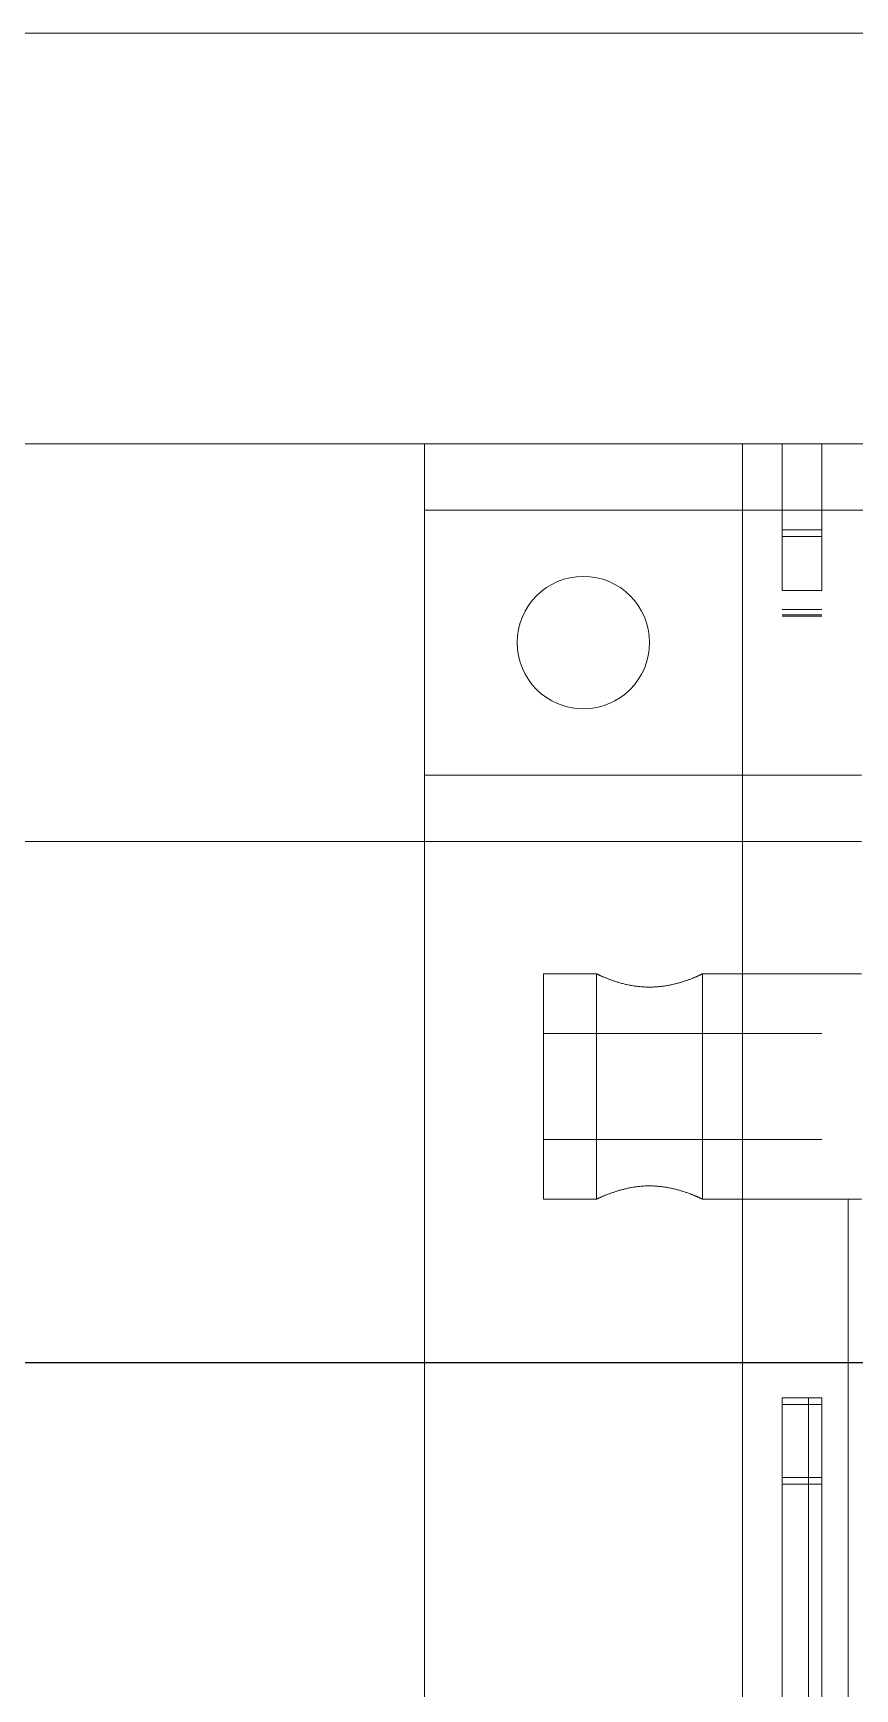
# Model space of a CAD drawing. Extents: x 539033 to 804858, y 468425 to 1263560.
# Drawn here: x 744578.7 to 744640.7, y 511314.1 to 511439 of the extents above; entities that cross this region are included whole.
import ezdxf

# ---------------------------------------------------------------- set-up
doc = ezdxf.new("R2010")
doc.units = 0
doc.header["$LTSCALE"] = 1000
doc.header["$MEASUREMENT"] = 0
doc.linetypes.add('ACAD_ISO02W100', pattern=[15, 12, -3])
doc.layers.get('0').update_dxf_attribs({"linetype": 'CONTINUOUS'})
doc.layers.add('摄像头', color=7, linetype='CONTINUOUS')
doc.layers.add('虚线', color=6, linetype='ACAD_ISO02W100', lineweight=18)

# ---------------------------------------------------------------- blocks, each defined once
blk = doc.blocks.new('A$C54714A9A')
at = {"layer": '摄像头', "color": 0, "lineweight": 25, "ltscale": 100}
blk.add_line((1054.65, 2510.62), (1054.65, 180.35), dxfattribs=at)
at = {"layer": '虚线', "color": 0, "linetype": 'ACAD_ISO02W100', "lineweight": 15}
for p, q in [((1155, 906.76), (1155, 1510.76)), ((1119, 1404.76), (1119, 1472.76)), ((1124, 1472.76), (1124, 1404.76)), ((1067, 1407.76), (1067, 1404.76)), ((1084, 1404.76), (1084, 1407.76)), ((1094, 1404.76), (1094, 1407.76)), ((1099, 1404.76), (1099, 1407.76)), ((1067, 1406.76), (116, 1406.76)), ((1052, 1404.76), (72.97, 1404.76)), ((1045.5, 1404.76), (1045.5, 1401.76)), ((1046, 1404.76), (1046, 1401.76)), ((1051.5, 1404.76), (1051.5, 1401.76)), ((1052, 1401.76), (1052, 1404.76)), ((1067, 1404.76), (1067, 1401.76)), ((1071.5, 1401.76), (1071.5, 1404.76)), ((1079.5, 1404.76), (1079.5, 1401.76)), ((1084, 1401.76), (1084, 1404.76)), ((1094, 1374.76), (1094, 1404.76)), ((1099, 1374.76), (1099, 1404.76)), ((1111, 1404.76), (1111, 1401.76)), ((1111.1, 1404.76), (1111.1, 1401.76)), ((1111.5, 1404.76), (1111.5, 1401.76)), ((1112.94, 1404.76), (1112.94, 1401.76)), ((1112.94, 1404.76), (1124, 1404.76)), ((1117, 1401.76), (1117, 1404.76)), ((1117.5, 1401.76), (1117.5, 1404.76)), ((1119, 1374.76), (1119, 1404.76)), ((1124, 1404.76), (1124, 1401.76)), ((1052, 1403.76), (116, 1403.76)), ((1052, 1401.76), (72.97, 1401.76)), ((1067, 1401.76), (1067, 1395.71)), ((1071.5, 1383.76), (1071.5, 1401.76)), ((1079.5, 1401.76), (1079.5, 1383.76)), ((1084, 1395.71), (1084, 1401.76)), ((1112.94, 1401.76), (1124, 1401.76)), ((1124, 1401.76), (1124, 1398.76)), ((64, 1398.76), (1067, 1398.76)), ((1084, 1398.76), (1067, 1398.76)), ((1124, 1398.76), (1084, 1398.76)), ((1124, 1374.76), (1124, 1398.76)), ((1084, 1395.76), (1067, 1395.76)), ((1067, 1387.76), (1067, 1383.76)), ((1067, 1387.76), (1084, 1387.76)), ((1084, 1383.76), (1084, 1387.76)), ((1067, 1383.76), (1071.5, 1383.76)), ((1079.5, 1383.76), (1071.5, 1383.76)), ((1079.5, 1383.76), (1084, 1383.76)), ((1124, 1374.76), (64, 1374.76)), ((1094, 1042.76), (1094, 1374.76)), ((1124, 1374.76), (1124, 1042.76))]:
    blk.add_line(p, q, dxfattribs=at)
blk.add_circle((1109, 1386.76), 5, dxfattribs=at)
for points, knots in [([(1067.02, 1395.71), (1067.02, 1395.72), (1066.99, 1395.77), (1067.15, 1395.44), (1067.43, 1394.77), (1067.77, 1393.73), (1068.01, 1392.44), (1068.01, 1391.11), (1067.8, 1389.91), (1067.48, 1388.88), (1067.16, 1388.09), (1067.01, 1387.78), (1067, 1387.76), (1067, 1387.76)], [0, 0, 0, 0, 0.0359792, 0.1321962, 0.2314077, 0.3394705, 0.451074, 0.5524682, 0.6463264, 0.746486, 0.8569079, 0.9666598, 1, 1, 1, 1]), ([(1084, 1387.76), (1083.98, 1387.8), (1083.94, 1387.87), (1083.67, 1388.49), (1083.33, 1389.42), (1083.04, 1390.65), (1082.97, 1392), (1083.12, 1393.24), (1083.41, 1394.33), (1083.74, 1395.19), (1083.98, 1395.71), (1083.98, 1395.71), (1083.98, 1395.71)], [0, 0, 0, 0, 0.099732, 0.199253, 0.304317, 0.416279, 0.521809, 0.616557, 0.71358, 0.82133, 0.932927, 1, 1, 1, 1])]:
    blk.add_open_spline(points, degree=3, knots=knots, dxfattribs=at)

msp = doc.modelspace()

# ---------------------------------------------------------------- block references
at = {"xscale": -1, "rotation": 270}
msp.add_blockref('A$C54714A9A', (743233.45, 510284.02), dxfattribs=at)

doc.saveas('drawing.dxf')
